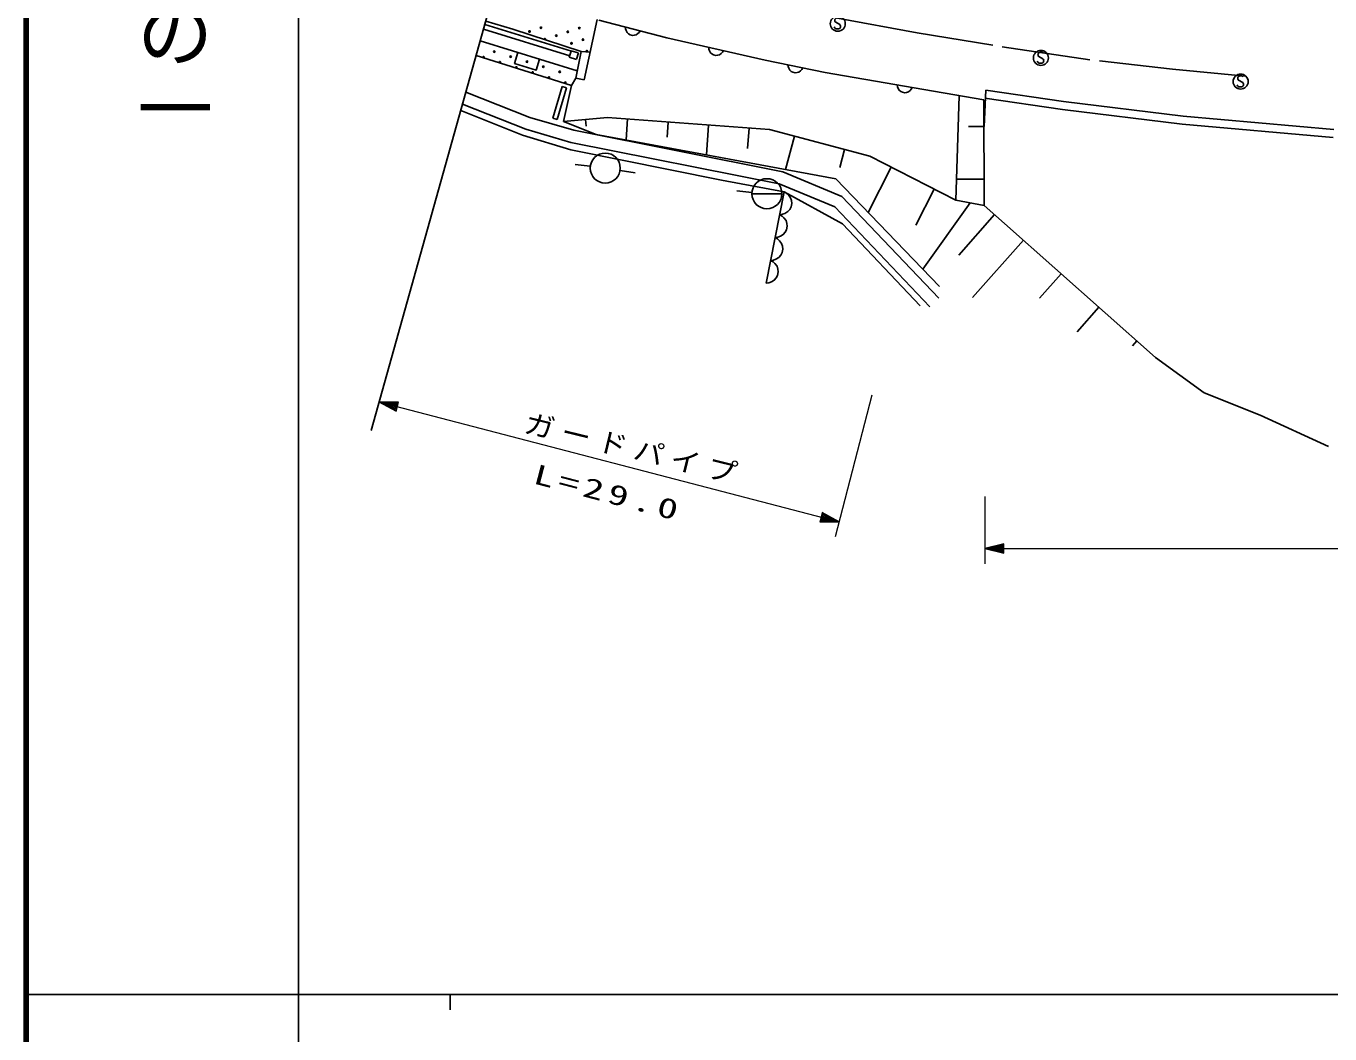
# Model space of a CAD drawing. Units: millimetres, scale not verified. Extents: x 40000 to 680000, y 20000 to 380000.
# Drawn here: x 40000 to 126106, y 202409 to 268929 of the extents above; entities that cross this region are included whole.
import ezdxf
from ezdxf.enums import TextEntityAlignment as Align

# ---------------------------------------------------------------- set-up
doc = ezdxf.new("R2010")
doc.units = ezdxf.units.MM
doc.header["$LTSCALE"] = 1000
for name, color, linetype, lineweight in [('M-BGD', 7, 'Continuous', 25), ('M-STR-HTXT', 7, 'Continuous', 13), ('M-TTL', 2, 'Continuous', 140), ('M-TTL-BAND', 7, 'Continuous', 25)]:
    doc.layers.add(name, color=color, linetype=linetype, lineweight=lineweight)
doc.styles.add('@ＭＳ ゴシック', font='')
doc.styles.add('ＭＳ ゴシック', font='')
doc.styles.get('@ＭＳ ゴシック').set_extended_font_data('@MS Gothic')
doc.styles.get('ＭＳ ゴシック').set_extended_font_data('MS Gothic')

# ---------------------------------------------------------------- blocks, each defined once
blk = doc.blocks.new('BUHIN4')
at = {"color": 7, "linetype": 'Continuous', "lineweight": 25}
blk.add_circle((0, 0), 995, dxfattribs=at)
blk = doc.blocks.new('BUHIN38')
at = {"color": 7, "linetype": 'Continuous', "lineweight": 25}
blk.add_lwpolyline([(-404, -654), (-223, -698), (-47, -699), (176, -660), (343, -564), (487, -441), (612, -238), (658, -54), (669, 138), (604, 355), (522, 509), (404, 654)], dxfattribs=at)
blk = doc.blocks.new('BUHIN5')
at = {"color": 7, "linetype": 'Continuous', "lineweight": 13}
for points in [[(0, 0), (1061, -731), (1280, -146)], [(240, -90), (1174, -206), (1021, -616)], [(357, -134), (1114, -234), (993, -556)], [(477, -179), (1053, -261), (966, -495)], [(594, -223), (993, -289), (938, -435)]]:
    blk.add_lwpolyline(points, close=True, dxfattribs=at)
for points in [[(120, -45), (1234, -179), (1048, -676), (123, -46)], [(922, -345), (714, -268), (933, -316), (911, -375), (714, -268)]]:
    blk.add_lwpolyline(points, dxfattribs=at)
blk = doc.blocks.new('BUHIN67')
at = {"color": 7, "linetype": 'Continuous', "lineweight": 25}
blk.add_lwpolyline([(258, 248), (243, 285), (214, 315), (168, 343), (96, 370), (29, 376), (-36, 360), (-85, 320), (-108, 267), (-119, 231), (-118, 178), (-95, 140), (105, -104), (118, -156), (114, -222), (89, -276), (56, -315), (7, -344), (-73, -338), (-181, -298), (-225, -273), (-262, -236), (-286, -186), (-299, -120)], dxfattribs=at)
blk.add_circle((0, 0), 498, dxfattribs=at)

msp = doc.modelspace()

# ---------------------------------------------------------------- linework, layer by layer
at = {"layer": 'M-BGD'}
for p, q in [((62779, 242246), (73663, 281043)), ((70207, 268724), (75917, 266962)), ((70293, 269032), (76012, 267268)), ((72138, 268715), (70358, 269263)), ((76661, 267262), (72138, 268715)), ((76864, 265384), (77706, 269353)), ((77829, 269321), (82309, 268163)), ((98849, 268492), (93588, 269452)), ((76400, 265970), (69989, 267948)), ((82309, 268163), (88818, 266678)), ((103843, 267668), (98849, 268492)), ((76022, 265018), (69722, 266996)), ((75991, 267275), (75868, 266877)), ((75999, 267303), (76470, 267158)), ((76661, 267262), (76304, 265497)), ((76485, 267154), (76357, 266740)), ((76661, 267262), (77251, 267211)), ((110255, 266699), (104460, 267555)), ((76353, 266727), (75868, 266877)), ((88818, 266678), (92783, 265864)), ((115708, 266090), (110893, 266634)), ((120542, 265614), (115708, 266090)), ((76304, 265497), (76022, 265018)), ((76864, 265384), (76304, 265497)), ((92783, 265864), (103258, 264053)), ((69039, 264559), (73265, 262901)), ((74790, 262855), (75408, 264938)), ((75077, 262770), (75696, 264853)), ((75696, 264853), (75408, 264938)), ((75487, 262626), (76022, 265018)), ((103390, 264696), (103263, 262309)), ((103390, 264696), (108509, 263945)), ((68816, 263765), (72999, 262124)), ((101400, 257436), (101628, 264335)), ((103258, 264053), (103277, 257080)), ((103314, 264182), (108440, 263429)), ((108509, 263945), (116410, 262982)), ((68702, 263360), (72779, 261738)), ((73265, 262901), (76175, 262050)), ((75077, 262770), (74790, 262855)), ((78391, 262897), (75487, 262626)), ((77647, 261780), (75487, 262626)), ((76939, 262761), (76980, 262323)), ((89090, 262099), (78391, 262897)), ((79729, 262797), (79626, 261414)), ((108440, 263429), (116356, 262465)), ((116410, 262982), (126366, 262101)), ((72999, 262124), (75980, 261253)), ((76175, 262050), (89979, 259300)), ((93485, 258857), (77647, 261780)), ((82403, 262598), (82328, 261594)), ((85078, 262398), (84932, 260435)), ((87753, 262199), (87652, 260847)), ((95713, 260335), (89090, 262099)), ((103263, 262309), (102242, 262307)), ((116356, 262465), (126330, 261582)), ((72779, 261738), (75975, 260757)), ((75980, 261253), (89741, 258512)), ((90746, 261658), (90163, 259470)), ((75975, 260757), (85933, 258762)), ((94057, 260776), (93743, 259595)), ((101400, 257436), (95713, 260335)), ((77255, 259674), (76262, 259793)), ((79235, 259394), (80222, 259234)), ((89979, 259300), (93883, 257692)), ((97135, 259610), (95617, 256633)), ((85933, 258762), (90059, 257993)), ((89741, 258512), (93409, 257000)), ((100312, 251734), (93485, 258857)), ((103273, 258823), (101445, 258818)), ((87928, 257954), (86933, 258046)), ((87929, 257862), (89919, 257862)), ((90059, 257993), (88868, 251955)), ((90059, 257993), (93909, 255875)), ((93883, 257692), (100282, 250963)), ((99978, 258161), (98764, 255780)), ((93409, 257000), (99687, 250398)), ((102339, 257258), (99217, 252877)), ((103277, 257080), (101400, 257436)), ((103277, 257080), (104622, 255906)), ((93909, 255875), (99054, 250467)), ((103950, 256493), (101605, 253807)), ((104622, 255906), (114597, 247046)), ((105869, 254798), (102507, 251014)), ((108363, 252583), (106922, 250961)), ((110856, 250369), (109416, 248747)), ((113350, 248154), (113062, 247829)), ((114597, 247046), (117810, 244713)), ((117810, 244713), (121494, 243238)), ((121494, 243238), (126021, 241187))]:
    msp.add_line(p, q, dxfattribs=at)
for points in [[(80553, 268617), (80486, 268515), (80403, 268436), (80284, 268353), (80162, 268323), (80040, 268318), (79890, 268357), (79785, 268420), (79693, 268506), (79626, 268637), (79593, 268746), (79585, 268867)], [(72478, 267180), (72257, 266463), (73690, 266021), (73911, 266738)], [(86051, 267309), (85986, 267206), (85906, 267124), (85789, 267038), (85669, 267004), (85546, 266996), (85395, 267030), (85288, 267091), (85194, 267174), (85124, 267303), (85087, 267411), (85076, 267531)], [(91291, 266171), (91228, 266066), (91150, 265983), (91035, 265894), (90915, 265857), (90793, 265847), (90641, 265878), (90533, 265936), (90437, 266017), (90364, 266144), (90325, 266252), (90311, 266372)], [(98513, 264873), (98454, 264767), (98379, 264681), (98266, 264589), (98148, 264548), (98026, 264534), (97873, 264560), (97763, 264615), (97665, 264693), (97588, 264818), (97545, 264924), (97528, 265044)]]:
    msp.add_lwpolyline(points, dxfattribs=at)
for centre, radius in [((74006, 268817), 49.8), ((76536, 268794), 49.8), ((73245, 268571), 49.8), ((75013, 268302), 49.8), ((75774, 268548), 49.8), ((76020, 267787), 49.8), ((76782, 268033), 49.8), ((70918, 267243), 49.8), ((71999, 266909), 49.8), ((73080, 266576), 49.8), ((74161, 266243), 49.8), ((75243, 265909), 49.8), ((75616, 265202), 49.8), ((88924, 257862), 995)]:
    msp.add_circle(centre, radius, dxfattribs=at)
for centre, start, end in [((74252, 268056), 319.65669, 184.71824), ((69837, 267576), 323.14471, 5.50647), ((77028, 267272), 298.77936, 231.32527), ((70211, 266869), 312.60169, 192.53937), ((71292, 266536), 304.75582, 200.38524), ((72373, 266202), 295.96084, 209.18022), ((73454, 265869), 285.4017, 219.73936), ((74535, 265535), 270.04464, 235.09642)]:
    msp.add_arc(centre, 49.8, start, end, dxfattribs=at)
at = {"layer": 'M-STR-HTXT'}
for p, q in [((93447, 235236), (95884, 244590)), ((63306, 244123), (93699, 236204)), ((103314, 237881), (103314, 233442)), ((103314, 234442), (319358, 234442))]:
    msp.add_line(p, q, dxfattribs=at)
for points in [[(63306, 244123), (64437, 243506), (64594, 244110)], [(63554, 244059), (64495, 244039), (64385, 243616)], [(63675, 244027), (64438, 244006), (64351, 243673)], [(63799, 243995), (64381, 243972), (64318, 243730)], [(63920, 243963), (64323, 243939), (64284, 243788)], [(93699, 236204), (92568, 236821), (92411, 236217)], [(93451, 236268), (92510, 236288), (92620, 236711)], [(93330, 236300), (92567, 236321), (92654, 236654)], [(93206, 236332), (92624, 236355), (92687, 236597)], [(93085, 236364), (92681, 236388), (92721, 236539)]]:
    msp.add_lwpolyline(points, close=True, dxfattribs=at)
for points in [[(63430, 244091), (64552, 244073), (64418, 243559), (63433, 244090)], [(64258, 243875), (64044, 243931), (64266, 243905), (64251, 243845), (64044, 243931)], [(93575, 236236), (92453, 236254), (92587, 236768), (93572, 236237)], [(92746, 236452), (92961, 236396), (92739, 236422), (92754, 236482), (92961, 236396)]]:
    msp.add_lwpolyline(points, dxfattribs=at)
at = {"layer": 'M-TTL'}
msp.add_line((40000, 380000), (40000, 20000), dxfattribs=at)
at = {"layer": 'M-TTL-BAND'}
for p, q in [((58000, 370000), (58000, 20000)), ((40000, 205000), (579000, 205000)), ((68000, 205000), (68000, 204000))]:
    msp.add_line(p, q, dxfattribs=at)

# ---------------------------------------------------------------- block references
at = {"layer": 'M-BGD', "rotation": 20.54541}
for name, p in [('BUHIN67', (93606, 269086)), ('BUHIN67', (107021, 266827)), ('BUHIN67', (120210, 265265)), ('BUHIN4', (78248, 259555)), ('BUHIN38', (89910, 257238)), ('BUHIN38', (89612, 255729)), ('BUHIN38', (89315, 254219)), ('BUHIN38', (89017, 252710))]:
    msp.add_blockref(name, p, dxfattribs=at)
at = {"layer": 'M-STR-HTXT', "rotation": 20.54541}
msp.add_blockref('BUHIN5', (103314, 234442), dxfattribs=at)

# ---------------------------------------------------------------- texts
at = {"layer": 'M-STR-HTXT', "char_height": 1320, "attachment_point": 7, "style": 'ＭＳ ゴシック'}
for s, insert, rotation in [('\\T1.25;\\W1.1;ガードパイプ', (72785, 242063), 346.3), ('\\T1.25;\\W1.5;L=29.0', (73408, 238743), 345.4)]:
    msp.add_mtext(s, dxfattribs=dict(at, insert=insert, rotation=rotation))
at = {"layer": 'M-TTL-BAND', "style": '@ＭＳ ゴシック'}
msp.add_text('縮尺千分の一', height=3666, rotation=270, dxfattribs=at).set_placement((49777, 261030), align=Align.MIDDLE_RIGHT)

doc.saveas('drawing.dxf')
